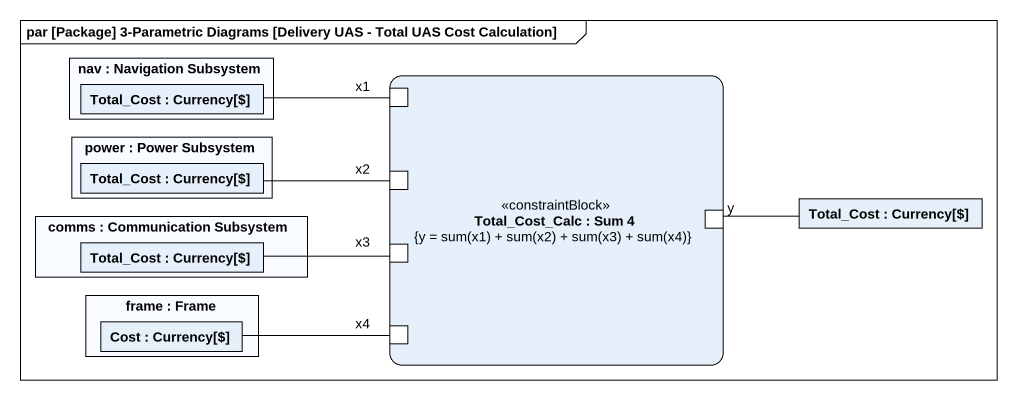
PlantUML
@startuml
mainframe par [Package] 3-Parametric Diagrams [Delivery UAS - Total UAS Cost Calculation]
rectangle "nav : Navigation Subsystem" as nav {
  rectangle "Total_Cost : Currency[$]" as Total_Cost
}
rectangle "Total_Cost_Calc : Sum 4\n{y = sum(x1) + sum(x2) + sum(x3) + sum(x4)}" as Total_Cost_Calc <<constraintBlock>> {
  port x1
  port x2
  port x3
  port y
  port x4
}
rectangle "power : Power Subsystem" as power {
  rectangle "Total_Cost : Currency[$]" as Total_Cost_2
}
rectangle "comms : Communication Subsystem" as comms {
  rectangle "Total_Cost : Currency[$]" as Total_Cost_3
}
rectangle "Total_Cost : Currency[$]" as Total_Cost_4
rectangle "frame : Frame" as frame_ {
  rectangle "Cost : Currency[$]" as Cost
}
x1 -left- Total_Cost
x2 -left- Total_Cost_2
x3 -left- Total_Cost_3
y -right- Total_Cost_4
x4 -left- Cost
@enduml
